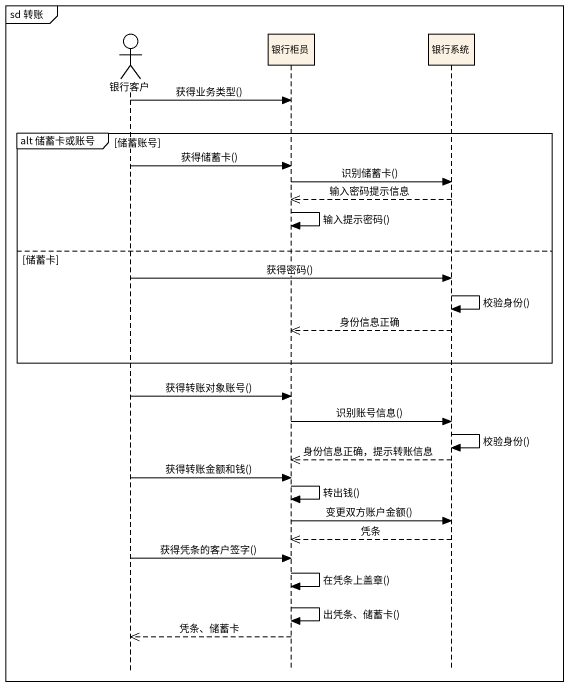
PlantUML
@startuml
mainframe sd 转账
hide footbox
actor 银行客户
participant 银行柜员
participant 银行系统

银行客户 -> 银行柜员 : 获得业务类型()
group alt 储蓄卡或账号 [储蓄账号]
  银行客户 -> 银行柜员 : 获得储蓄卡()
  银行柜员 -> 银行系统 : 识别储蓄卡()
  银行系统 -->> 银行柜员 : 输入密码提示信息
  银行柜员 -> 银行柜员 : 输入提示密码()
else 储蓄卡
  银行客户 -> 银行系统 : 获得密码()
  银行系统 -> 银行系统 : 校验身份()
  银行系统 -->> 银行柜员 : 身份信息正确
end
银行客户 -> 银行柜员 : 获得转账对象账号()
银行柜员 -> 银行系统 : 识别账号信息()
银行系统 -> 银行系统 : 校验身份()
银行系统 -->> 银行柜员 : 身份信息正确，提示转账信息
银行客户 -> 银行柜员 : 获得转账金额和钱()
银行柜员 -> 银行柜员 : 转出钱()
银行柜员 -> 银行系统 : 变更双方账户金额()
银行系统 -->> 银行柜员 : 凭条
银行客户 -> 银行柜员 : 获得凭条的客户签字()
银行柜员 -> 银行柜员 : 在凭条上盖章()
银行柜员 -> 银行柜员 : 出凭条、储蓄卡()
银行柜员 -->> 银行客户 : 凭条、储蓄卡
@enduml
